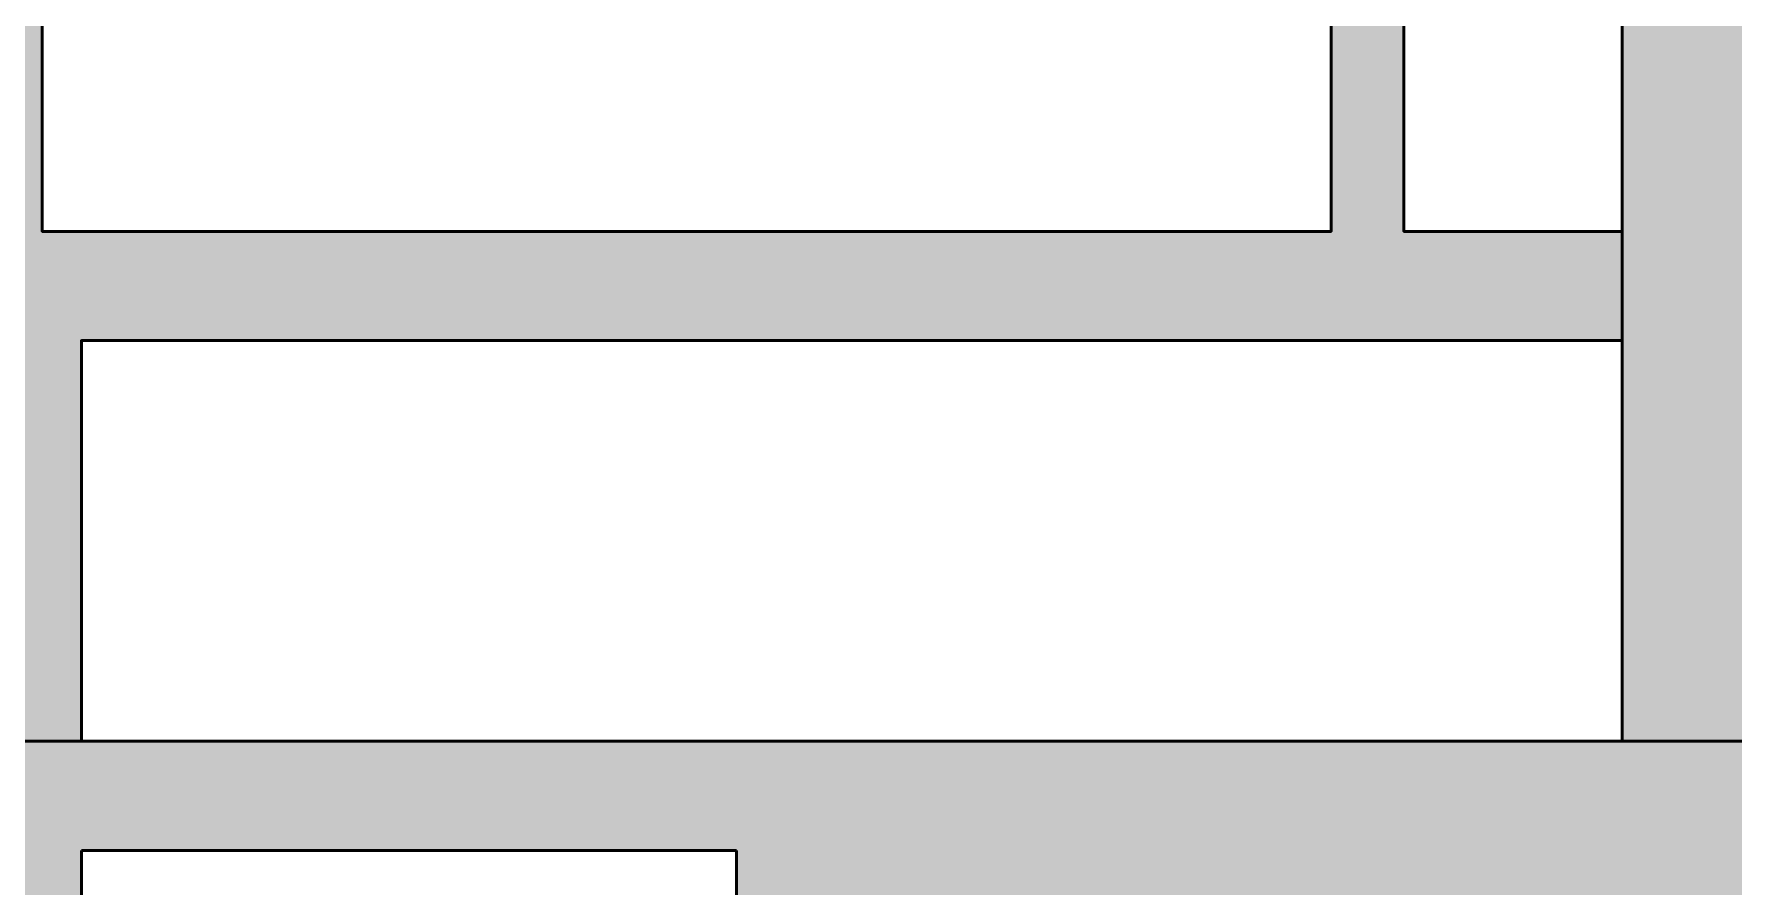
# Model space of a CAD drawing. Header units: millimetres. Extents: x 573003 to 1294762, y -9906 to 413061.
# Drawn here: x 657650 to 659985, y 151776 to 152947 of the extents above; entities that cross this region are included whole.
import ezdxf
from ezdxf.xclip import XClip

# ---------------------------------------------------------------- set-up
doc = ezdxf.new("R2010")
doc.units = ezdxf.units.MM
doc.header["$MEASUREMENT"] = 0
doc.linetypes.add('IMPORT-CE', pattern=[135, 90, -15, 15, -15])
doc.layers.add('A-ELEV-40HEAVY', color=90, linetype='Continuous')
doc.layers.add('A-WALL-PATT', color=251, linetype='Continuous')
doc.layers.add('KT-Net cot', color=2, linetype='Continuous', lineweight=50)
doc.layers.add('KT-Net truc', color=18, linetype='Continuous', lineweight=15)

# ---------------------------------------------------------------- blocks, each defined once
blk = doc.blocks.new('Levels')
at = {"layer": 'KT-Net truc', "linetype": 'IMPORT-CE', "ltscale": 20, "elevation": 0}
blk.add_lwpolyline([(-7437.9, 137500), (6189, 137500)], dxfattribs=at)

msp = doc.modelspace()

# ---------------------------------------------------------------- hatches: boundary and pattern name
at = {"layer": 'A-WALL-PATT'}
h = msp.add_hatch(color=256, dxfattribs=at)
h.dxf.hatch_style = 1
h.paths.add_polyline_path([(659832.4, 151975.6), (659832.4, 153799.4), (660082.4, 153875.6), (660082.4, 152675.6), (665882.4, 152675.6), (665882.4, 153875.6), (666082.4, 153875.6), (666082.4, 151975.6), (665882.4, 151975.6), (665882.4, 152475.6), (660082.4, 152475.6), (660082.4, 151975.6)])
h = msp.add_hatch(color=256, dxfattribs=at)
h.dxf.hatch_style = 1
h.paths.add_polyline_path([(659832.4, 152525.6), (657715.5, 152525.6), (657715.5, 151975.6), (657515.5, 151975.6), (657515.5, 153536.6), (657615.5, 153536.6), (657615.5, 153136.6), (657661.7, 153136.6), (657661.7, 152675.6), (659432.4, 152675.6), (659432.4, 153286.6), (659532.4, 153286.6), (659532.4, 152675.6), (659832.4, 152675.6)])
h = msp.add_hatch(color=256, dxfattribs=at)
h.dxf.hatch_style = 1
h.paths.add_polyline_path([(679615.5, 151825.6), (680515.5, 151825.6), (680515.5, 151175.6), (680715.5, 151175.6), (680715.5, 152175.6), (680515.5, 152175.6), (680515.5, 151975.6), (657515.5, 151975.6), (657515.5, 151175.6), (657715.5, 151175.6), (657715.5, 151825.6), (658615.5, 151825.6), (658615.5, 151175.6), (658915.5, 151175.6), (658915.5, 151725.6), (679315.5, 151725.6), (679315.5, 151175.6), (679615.5, 151175.6)])

# ---------------------------------------------------------------- linework, layer by layer
at = {"layer": 'A-ELEV-40HEAVY'}
msp.add_line((657715.5, 151975.6, 0), (657715.5, 152175.6, 0), dxfattribs=at)
at = {"layer": 'KT-Net cot'}
for points, elevation in [([(659832.4, 151975.6), (659832.4, 153799.4), (660082.4, 153875.6), (660082.4, 152675.6), (665882.4, 152675.6), (665882.4, 153875.6), (666082.4, 153875.6), (666082.4, 151975.6), (665882.4, 151975.6), (665882.4, 152475.6), (660082.4, 152475.6), (660082.4, 151975.6)], -4.5), ([(659832.4, 152525.6), (657715.5, 152525.6), (657715.5, 151975.6), (657515.5, 151975.6), (657515.5, 153536.6), (657615.5, 153536.6), (657615.5, 153136.6), (657661.7, 153136.6), (657661.7, 152675.6), (659432.4, 152675.6), (659432.4, 153286.6), (659532.4, 153286.6), (659532.4, 152675.6), (659832.4, 152675.6)], 0)]:
    msp.add_lwpolyline(points, close=True, dxfattribs=dict(at, elevation=elevation))
at = {"layer": 'KT-Net cot', "elevation": 0}
msp.add_lwpolyline([(679615.5, 151825.6), (680515.5, 151825.6), (680515.5, 151175.6), (680715.5, 151175.6), (680715.5, 152175.6), (680515.5, 152175.6), (680515.5, 151975.6), (657515.5, 151975.6), (657515.5, 151175.6), (657715.5, 151175.6), (657715.5, 151825.6), (658615.5, 151825.6), (658615.5, 151175.6), (658915.5, 151175.6), (658915.5, 151725.6), (679315.5, 151725.6), (679315.5, 151175.6), (679615.5, 151175.6), (679615.5, 151825.6)], dxfattribs=at)
at = {"layer": 'KT-Net truc', "linetype": 'IMPORT-CE', "ltscale": 20}
msp.add_line((573990.5, 151975.6, 0), (690764.9, 151975.6, 0), dxfattribs=at)

# ---------------------------------------------------------------- block references
at = {"layer": 'A-WALL-PATT'}
ref = msp.add_blockref('Levels', (653502.6, 14475.6, 0), dxfattribs=at)
XClip(ref).set_block_clipping_path([(-19282.2316047037, -19213.4142947759), (-1742.8393161013, 140216.6709211473)])

doc.saveas('drawing.dxf')
